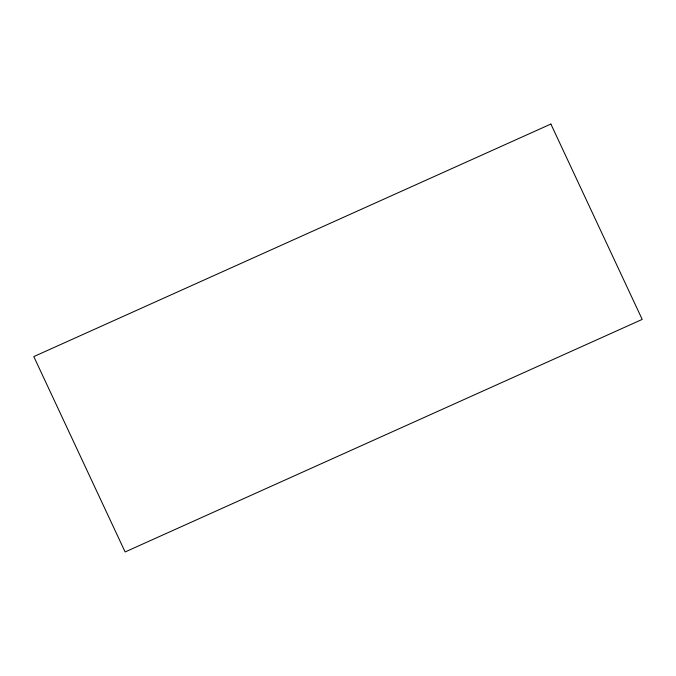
<?xml version="1.0" encoding="UTF-8"?>
<svg xmlns="http://www.w3.org/2000/svg" width="676" height="676" viewBox="0 0 676 676"><rect width="100%" height="100%" fill="white"/><g stroke="black" fill="none" stroke-linecap="round" stroke-linejoin="round"><path stroke-width="1.01" d="M550.881 124.046L33.8 356.59L125.119 551.954L642.2 319.41L550.881 124.046"/></g></svg>
